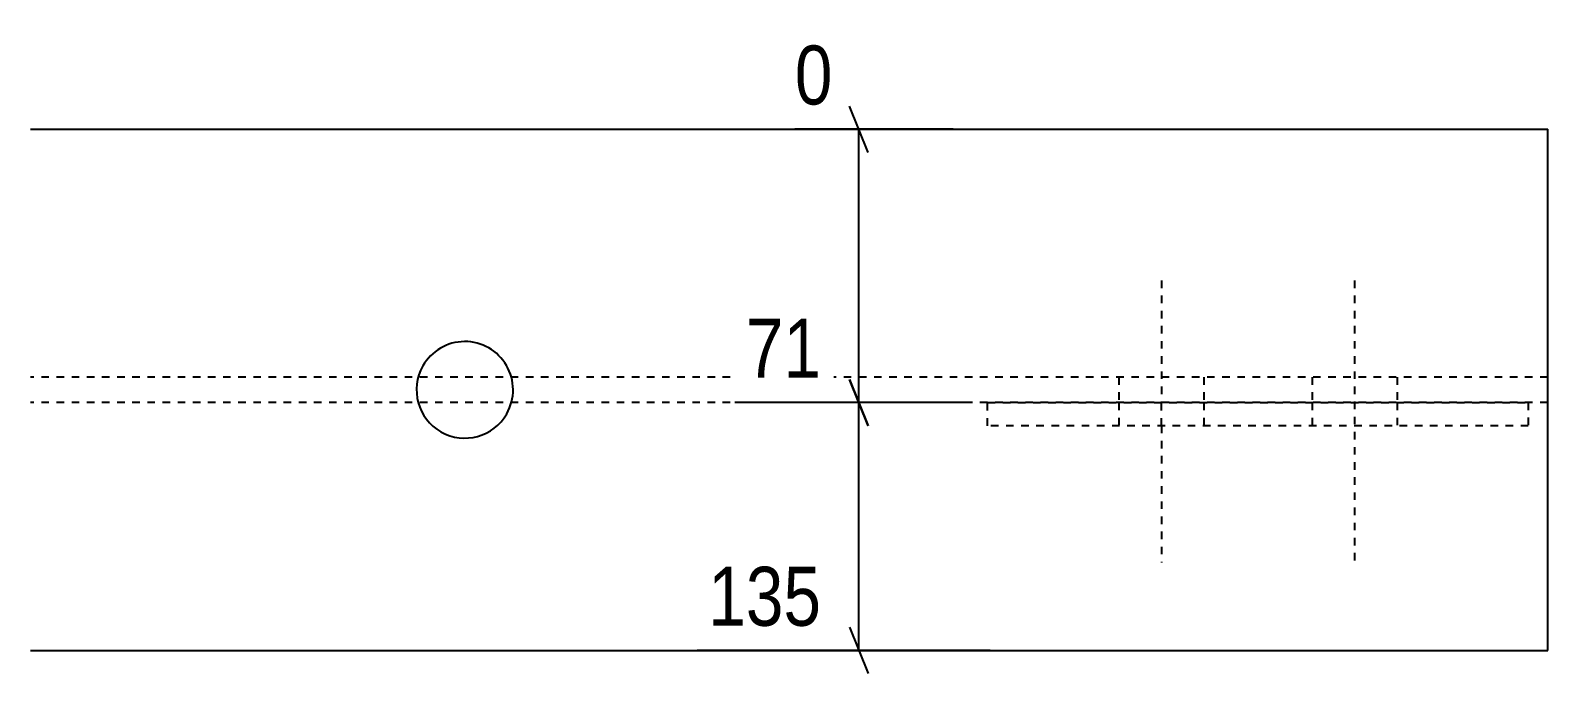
# Model space of a CAD drawing. Header units: millimetres. Extents: x 34 to 26273, y 6 to 1726.
# Drawn here: x 13805.4 to 14198.2, y 29.6 to 196.2 of the extents above; entities that cross this region are included whole.
import ezdxf

# ---------------------------------------------------------------- set-up
doc = ezdxf.new("R2010")
doc.units = ezdxf.units.MM
doc.linetypes.add('DXK_LINE_DOT2', pattern=[3.9198, 1.9599, -1.9599])
doc.layers.add('MÅLSÆTNING', color=7, linetype='Continuous')
doc.layers.add('STÅL', color=7, linetype='Continuous')
doc.styles.add('Arial Narrow', font='ARIALN.TTF', dxfattribs={"height": 0.2})

msp = doc.modelspace()

# ---------------------------------------------------------------- linework, layer by layer
at = {"layer": 'MÅLSÆTNING', "color": 7, "linetype": 'Continuous'}
for p, q in [((14022.26, 164.6), (14017.46, 176.6)), ((14044.26, 170.6), (14003.31, 170.6)), ((14019.86, 99.82), (14019.86, 170.6)), ((14022.26, 93.82), (14017.46, 105.82)), ((14017.46, 105.82), (14022.26, 93.82)), ((14049.23, 99.82), (13987.73, 99.82)), ((14049.23, 99.82), (13987.73, 99.82)), ((14019.86, 35.6), (14019.86, 99.82)), ((14017.46, 41.6), (14022.26, 29.6)), ((14053.91, 35.6), (13977.98, 35.6))]:
    msp.add_line(p, q, dxfattribs=at)
at = {"layer": 'STÅL', "color": 2, "linetype": 'Continuous'}
for p, q in [((13805.35, 170.6), (14198.24, 170.6)), ((14198.24, 35.6), (14198.24, 170.6)), ((13805.35, 35.6), (14198.24, 35.6))]:
    msp.add_line(p, q, dxfattribs=at)
at = {"layer": 'STÅL', "color": 96, "linetype": 'DXK_LINE_DOT2'}
for p, q in [((14098.23, 131.41), (14098.23, 99.82)), ((14148.23, 131.41), (14148.23, 58.41)), ((14087.23, 106.4), (14087.23, 99.8)), ((14109.23, 106.4), (14109.23, 99.8)), ((14137.23, 106.4), (14137.23, 99.8)), ((14159.23, 106.4), (14159.23, 99.8)), ((14087.23, 99.8), (14087.23, 93.82)), ((14109.23, 99.8), (14109.23, 93.82)), ((14137.23, 99.8), (14137.23, 93.82)), ((14159.23, 99.8), (14159.23, 93.82)), ((14098.23, 93.82), (14098.23, 58.41))]:
    msp.add_line(p, q, dxfattribs=at)
at = {"layer": 'STÅL', "color": 7, "linetype": 'DXK_LINE_DOT2'}
for p, q in [((14198.24, 106.4), (13805.35, 106.4)), ((14198.24, 99.8), (13805.35, 99.8)), ((14053.23, 99.82), (14193.23, 99.82)), ((14053.23, 93.82), (14053.23, 99.82)), ((14098.23, 93.82), (14098.23, 99.82)), ((14193.23, 99.82), (14193.23, 93.82)), ((14193.23, 93.82), (14053.23, 93.82))]:
    msp.add_line(p, q, dxfattribs=at)
at = {"layer": 'STÅL', "color": 2, "linetype": 'Continuous'}
for start, end in [(330.3737, 150.3737), (150.3737, 330.3737)]:
    msp.add_arc((13917.85, 103.1), 12.5, start, end, dxfattribs=at)

# ---------------------------------------------------------------- wipeouts: each hides what was drawn before it
at = {"color": 0, "linetype": 'Continuous'}
msp.add_wipeout([(14013.35, 38.8), (14013.35, 61.2), (13977.7, 61.2), (13977.7, 38.8)], dxfattribs=at).dxf.layer = 'MÅLSÆTNING'

# ---------------------------------------------------------------- next in the draw order: texts
at = {"layer": 'MÅLSÆTNING', "color": 3, "linetype": 'Continuous', "style": 'Arial Narrow'}
msp.add_text('135', height=15.271, dxfattribs=at).set_placement((13980.9, 42))

# ---------------------------------------------------------------- next in the draw order: wipeouts: each hides what was drawn before it
at = {"color": 0, "linetype": 'Continuous'}
for points in [[(14016.26, 173.8), (14016.26, 196.2), (14000.11, 196.2), (14000.11, 173.8)], [(14013.35, 103.02), (14013.35, 125.42), (13987.45, 125.42), (13987.45, 103.02)]]:
    msp.add_wipeout(points, dxfattribs=at).dxf.layer = 'MÅLSÆTNING'

# ---------------------------------------------------------------- next in the draw order: texts
at = {"layer": 'MÅLSÆTNING', "color": 3, "linetype": 'Continuous', "style": 'Arial Narrow'}
for s, height, p in [('0', 15.27, (14003.31, 177)), ('71', 15.271, (13990.65, 106.22))]:
    msp.add_text(s, height=height, dxfattribs=at).set_placement(p)

doc.saveas('drawing.dxf')
